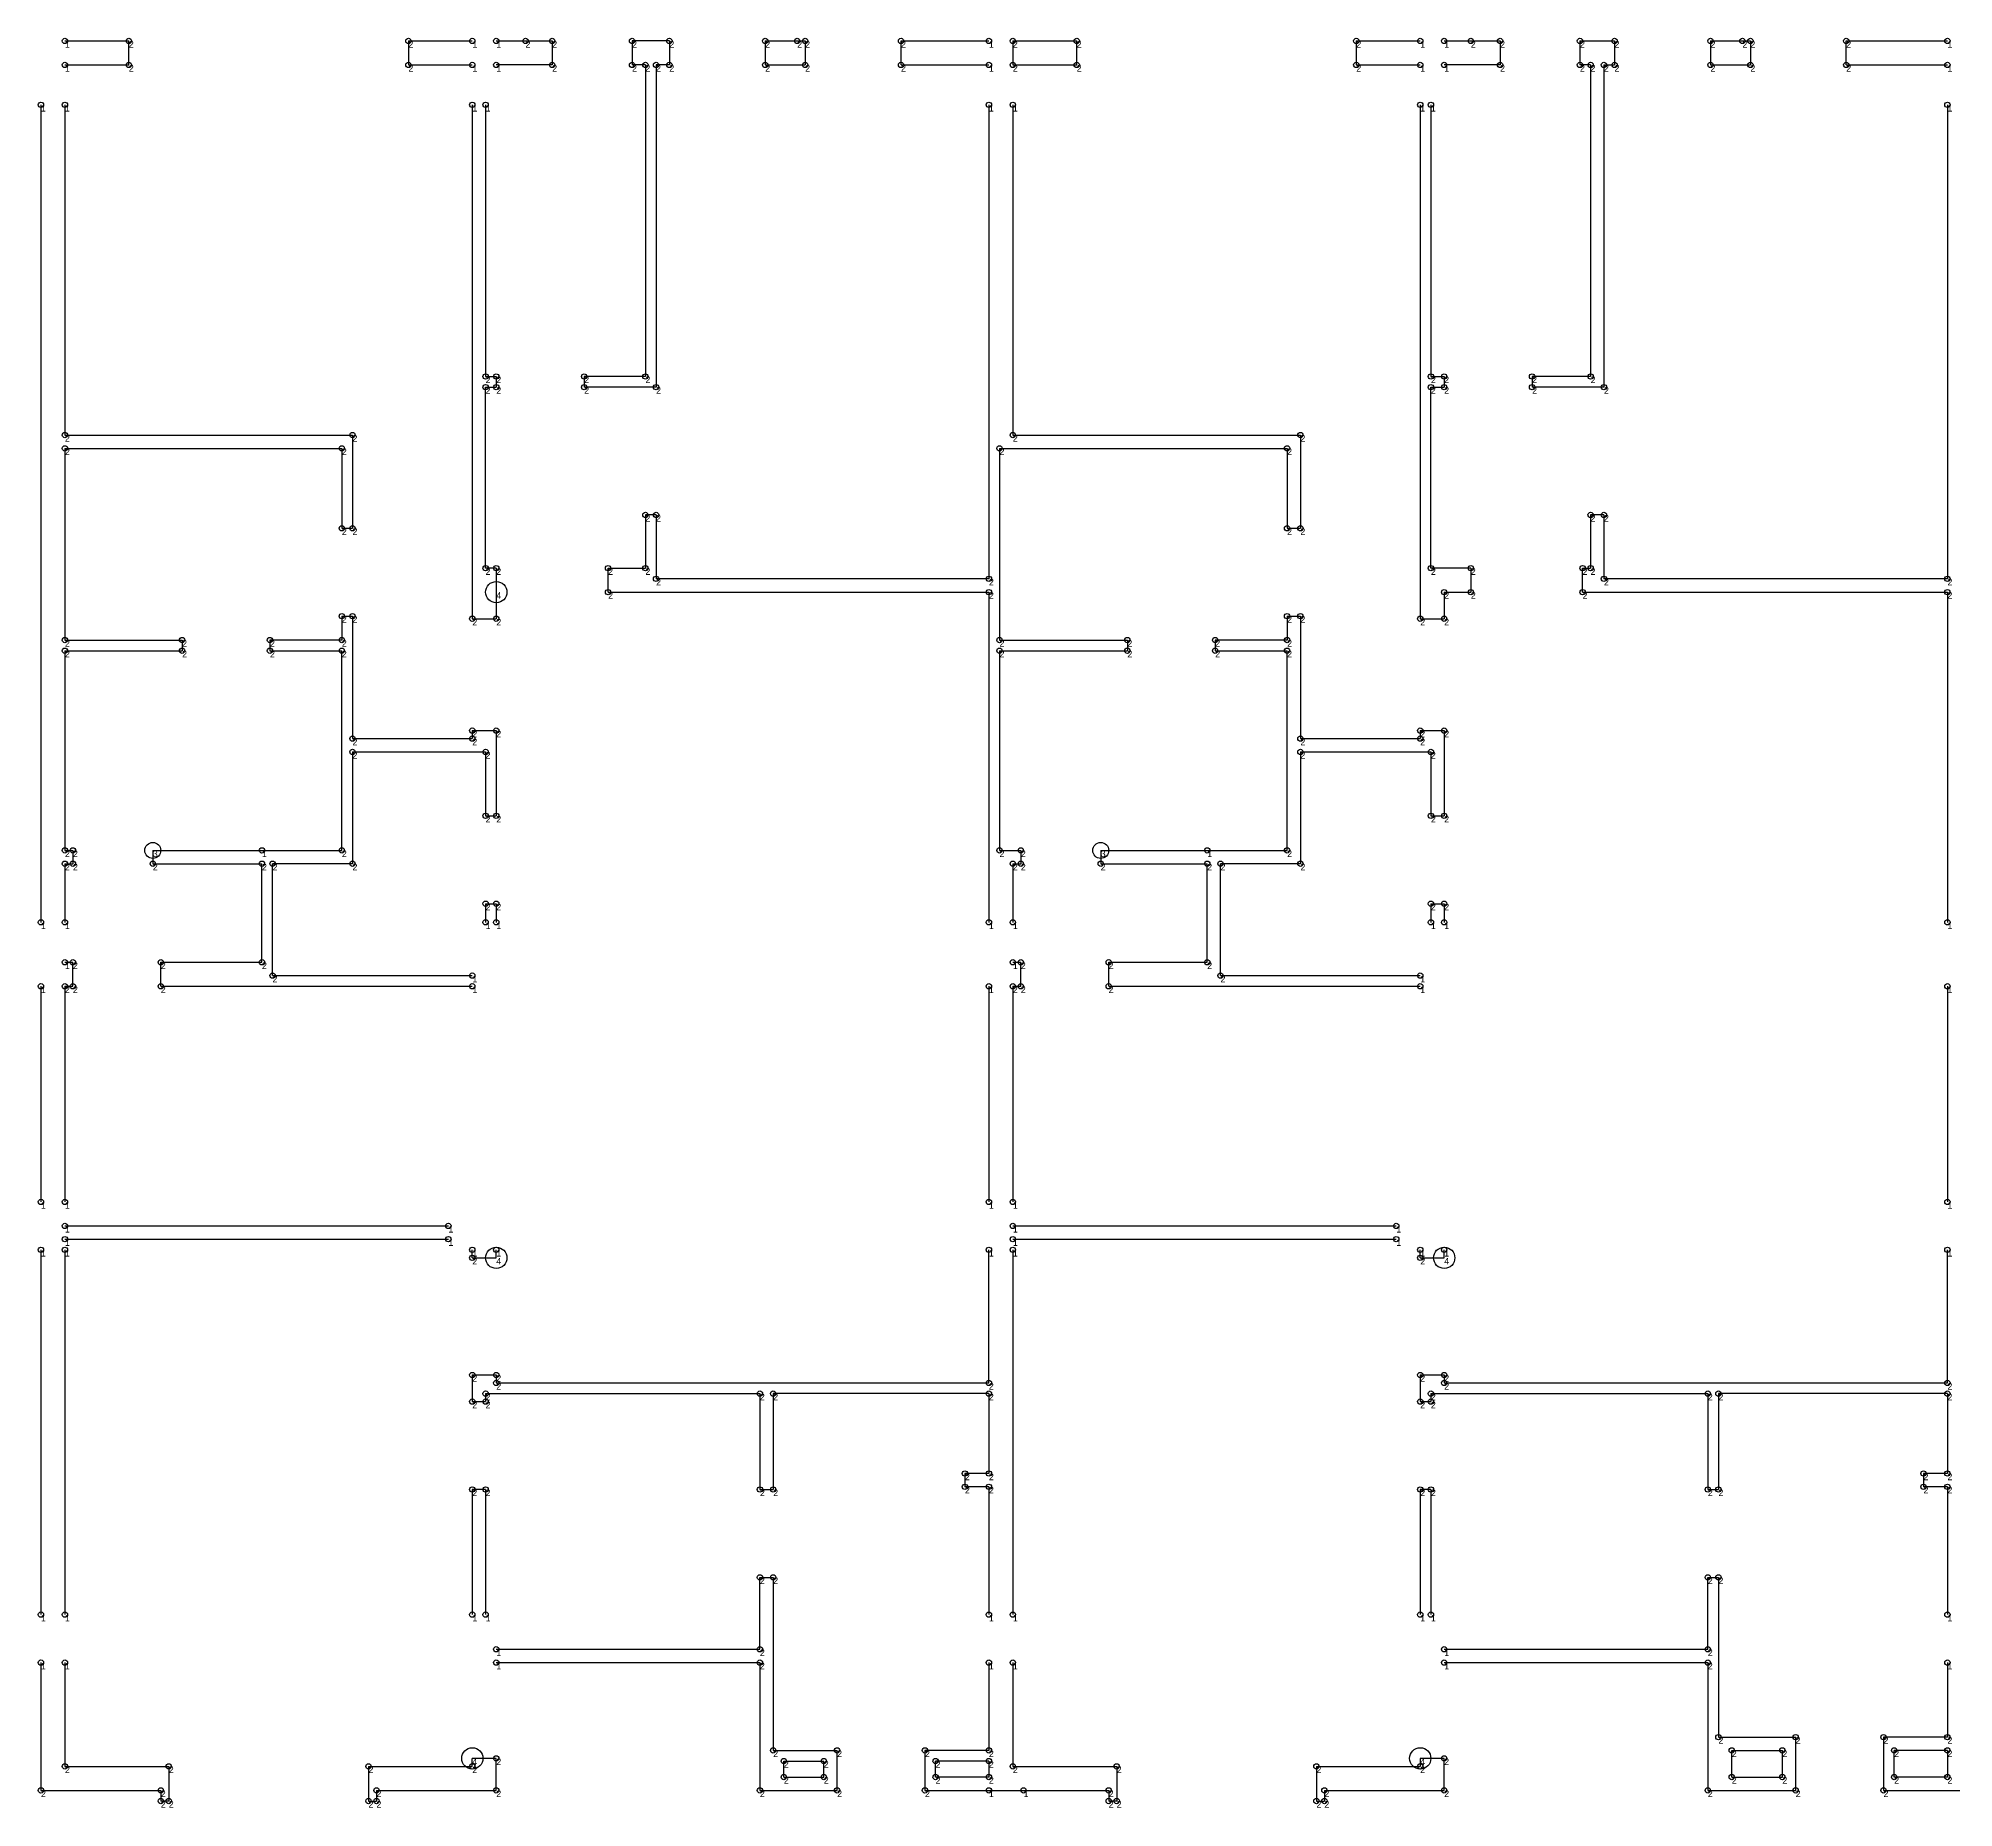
# Model space of a CAD drawing. Header units: metres. Extents: x 233 to 1676, y 438 to 1102.
# Drawn here: x 233 to 952, y 438 to 1102 of the extents above; entities that cross this region are included whole.
import ezdxf

# ---------------------------------------------------------------- set-up
doc = ezdxf.new("R2010")
doc.units = ezdxf.units.M

msp = doc.modelspace()

# ---------------------------------------------------------------- linework, layer by layer
for p, q in [((243, 1101), (267, 1101)), ((267, 1092), (267, 1101)), ((372, 1101), (396, 1101)), ((372, 1101), (372, 1092)), ((405, 1101), (426, 1101)), ((416, 1101), (416, 1101)), ((426, 1101), (426, 1092)), ((470, 1101), (456, 1101)), ((456, 1101), (456, 1092)), ((470, 1101), (470, 1092)), ((506, 1101), (506, 1092)), ((506, 1101), (521, 1101)), ((518, 1101), (518, 1101)), ((521, 1101), (521, 1092)), ((557, 1092), (557, 1101)), ((557, 1101), (590, 1101)), ((599, 1101), (599, 1092)), ((599, 1101), (623, 1101)), ((623, 1092), (623, 1101)), ((728, 1101), (752, 1101)), ((728, 1101), (728, 1092)), ((761, 1101), (782, 1101)), ((771, 1101), (771, 1101)), ((782, 1101), (782, 1092)), ((812, 1101), (812, 1092)), ((812, 1101), (825, 1101)), ((825, 1101), (825, 1092)), ((861, 1101), (861, 1092)), ((861, 1101), (876, 1101)), ((873, 1101), (873, 1101)), ((876, 1101), (876, 1092)), ((912, 1092), (912, 1101)), ((912, 1101), (950, 1101)), ((243, 1092), (267, 1092)), ((372, 1092), (396, 1092)), ((426, 1092), (405, 1092)), ((461, 1092), (456, 1092)), ((461, 1092), (461, 975)), ((470, 1092), (465, 1092)), ((465, 1092), (465, 971)), ((506, 1092), (521, 1092)), ((557, 1092), (590, 1092)), ((599, 1092), (623, 1092)), ((728, 1092), (752, 1092)), ((782, 1092), (761, 1092)), ((816, 1092), (812, 1092)), ((816, 1092), (816, 975)), ((821, 1092), (821, 971)), ((821, 1092), (825, 1092)), ((861, 1092), (876, 1092)), ((912, 1092), (950, 1092)), ((234, 1077), (234, 770)), ((243, 1077), (243, 953)), ((396, 1077), (396, 884)), ((401, 1077), (401, 975)), ((590, 1077), (590, 899)), ((599, 1077), (599, 953)), ((752, 1077), (752, 884)), ((756, 1077), (756, 975)), ((950, 1077), (950, 899)), ((401, 975), (405, 975)), ((405, 975), (405, 971)), ((461, 975), (438, 975)), ((438, 975), (438, 971)), ((756, 975), (761, 975)), ((761, 975), (761, 971)), ((816, 975), (794, 975)), ((794, 975), (794, 971)), ((401, 903), (401, 971)), ((401, 971), (405, 971)), ((465, 971), (438, 971)), ((756, 903), (756, 971)), ((756, 971), (761, 971)), ((821, 971), (794, 971)), ((243, 953), (351, 953)), ((351, 953), (351, 918)), ((599, 953), (707, 953)), ((707, 953), (707, 918)), ((243, 948), (243, 876)), ((243, 948), (347, 948)), ((347, 948), (347, 918)), ((594, 948), (594, 876)), ((594, 948), (702, 948)), ((702, 948), (702, 918)), ((465, 923), (461, 923)), ((461, 923), (461, 903)), ((465, 923), (465, 899)), ((821, 923), (816, 923)), ((816, 923), (816, 903)), ((821, 923), (821, 899)), ((347, 918), (351, 918)), ((702, 918), (707, 918)), ((405, 903), (401, 903)), ((405, 903), (405, 894)), ((447, 894), (447, 903)), ((447, 903), (461, 903)), ((771, 903), (756, 903)), ((771, 903), (771, 894)), ((813, 894), (813, 903)), ((813, 903), (816, 903)), ((405, 894), (405, 894)), ((405, 894), (405, 884)), ((447, 894), (590, 894)), ((590, 899), (465, 899)), ((590, 894), (590, 770)), ((761, 894), (771, 894)), ((761, 894), (761, 884)), ((813, 894), (950, 894)), ((950, 899), (821, 899)), ((950, 894), (950, 770)), ((347, 885), (347, 876)), ((347, 885), (351, 885)), ((351, 885), (351, 839)), ((702, 885), (702, 876)), ((702, 885), (707, 885)), ((707, 885), (707, 839)), ((396, 884), (405, 884)), ((752, 884), (761, 884)), ((243, 876), (287, 876)), ((243, 872), (287, 872)), ((243, 872), (243, 797)), ((287, 876), (287, 872)), ((347, 876), (320, 876)), ((320, 876), (320, 872)), ((320, 872), (347, 872)), ((347, 797), (347, 872)), ((594, 876), (642, 876)), ((594, 872), (642, 872)), ((594, 872), (594, 797)), ((642, 876), (642, 872)), ((702, 876), (675, 876)), ((675, 876), (675, 872)), ((675, 872), (702, 872)), ((702, 797), (702, 872)), ((396, 842), (396, 839)), ((396, 842), (405, 842)), ((405, 842), (405, 810)), ((752, 842), (752, 839)), ((752, 842), (761, 842)), ((761, 842), (761, 810)), ((351, 839), (396, 839)), ((707, 839), (752, 839)), ((351, 834), (351, 792)), ((351, 834), (401, 834)), ((401, 834), (401, 810)), ((707, 834), (707, 792)), ((707, 834), (756, 834)), ((756, 834), (756, 810)), ((401, 810), (405, 810)), ((756, 810), (761, 810)), ((243, 797), (246, 797)), ((243, 792), (246, 792)), ((243, 792), (243, 770)), ((246, 797), (246, 792)), ((276, 797), (347, 797)), ((276, 797), (317, 797)), ((276, 797), (276, 792)), ((276, 792), (317, 792)), ((317, 755), (317, 792)), ((351, 792), (321, 792)), ((321, 750), (321, 792)), ((594, 797), (602, 797)), ((599, 792), (602, 792)), ((599, 792), (599, 770)), ((602, 797), (602, 792)), ((632, 797), (702, 797)), ((632, 797), (672, 797)), ((632, 797), (632, 792)), ((632, 792), (672, 792)), ((672, 755), (672, 792)), ((707, 792), (677, 792)), ((677, 750), (677, 792)), ((401, 777), (401, 770)), ((401, 777), (405, 777)), ((405, 777), (405, 770)), ((756, 777), (756, 770)), ((756, 777), (761, 777)), ((761, 777), (761, 770)), ((243, 755), (246, 755)), ((246, 746), (246, 755)), ((279, 746), (279, 755)), ((279, 755), (317, 755)), ((321, 750), (396, 750)), ((599, 755), (602, 755)), ((602, 746), (602, 755)), ((635, 746), (635, 755)), ((635, 755), (672, 755)), ((677, 750), (752, 750)), ((234, 746), (234, 665)), ((243, 746), (243, 665)), ((243, 746), (246, 746)), ((279, 746), (396, 746)), ((590, 746), (590, 665)), ((599, 746), (599, 665)), ((599, 746), (602, 746)), ((635, 746), (752, 746)), ((950, 746), (950, 665)), ((243, 656), (387, 656)), ((599, 656), (743, 656)), ((243, 651), (387, 651)), ((599, 651), (743, 651)), ((234, 647), (234, 510)), ((243, 647), (243, 510)), ((396, 644), (396, 647)), ((396, 644), (405, 644)), ((405, 644), (405, 647)), ((405, 644), (405, 644)), ((590, 597), (590, 647)), ((599, 647), (599, 510)), ((752, 644), (752, 647)), ((752, 644), (761, 644)), ((761, 644), (761, 647)), ((761, 644), (761, 644)), ((950, 597), (950, 647)), ((396, 600), (396, 590)), ((396, 600), (405, 600)), ((405, 600), (405, 597)), ((752, 600), (752, 590)), ((752, 600), (761, 600)), ((761, 600), (761, 597)), ((396, 590), (401, 590)), ((401, 593), (504, 593)), ((401, 593), (401, 590)), ((405, 597), (590, 597)), ((504, 593), (504, 557)), ((590, 593), (509, 593)), ((509, 593), (509, 557)), ((590, 593), (590, 563)), ((752, 590), (756, 590)), ((756, 593), (860, 593)), ((756, 593), (756, 590)), ((761, 597), (950, 597)), ((860, 593), (860, 557)), ((950, 593), (864, 593)), ((864, 593), (864, 557)), ((950, 593), (950, 563)), ((590, 563), (581, 563)), ((581, 563), (581, 558)), ((950, 563), (941, 563)), ((941, 563), (941, 558)), ((401, 557), (396, 557)), ((396, 557), (396, 510)), ((401, 557), (401, 510)), ((504, 557), (509, 557)), ((590, 558), (581, 558)), ((590, 558), (590, 510)), ((756, 557), (752, 557)), ((752, 557), (752, 510)), ((756, 557), (756, 510)), ((860, 557), (864, 557)), ((950, 558), (941, 558)), ((950, 558), (950, 510)), ((504, 497), (504, 524)), ((504, 524), (509, 524)), ((509, 524), (509, 459)), ((860, 497), (860, 524)), ((860, 524), (864, 524)), ((864, 524), (864, 464)), ((405, 497), (504, 497)), ((761, 497), (860, 497)), ((234, 492), (234, 444)), ((243, 492), (243, 453)), ((405, 492), (504, 492)), ((504, 492), (504, 444)), ((590, 492), (590, 459)), ((599, 492), (599, 453)), ((761, 492), (860, 492)), ((860, 492), (860, 444)), ((950, 492), (950, 464)), ((864, 464), (893, 464)), ((893, 444), (893, 464)), ((950, 464), (926, 464)), ((926, 464), (926, 444)), ((405, 456), (396, 456)), ((396, 453), (396, 456)), ((396, 456), (396, 456)), ((405, 444), (405, 456)), ((509, 459), (533, 459)), ((513, 449), (513, 455)), ((513, 455), (528, 455)), ((528, 449), (528, 455)), ((533, 444), (533, 459)), ((590, 459), (566, 459)), ((566, 459), (566, 444)), ((590, 455), (570, 455)), ((570, 449), (570, 455)), ((590, 455), (590, 449)), ((761, 456), (752, 456)), ((752, 456), (752, 456)), ((752, 456), (752, 453)), ((761, 444), (761, 456)), ((869, 449), (869, 459)), ((869, 459), (888, 459)), ((888, 449), (888, 459)), ((950, 459), (930, 459)), ((930, 449), (930, 459)), ((950, 459), (950, 449)), ((243, 453), (282, 453)), ((282, 453), (282, 440)), ((357, 453), (396, 453)), ((357, 453), (357, 440)), ((513, 449), (528, 449)), ((590, 449), (570, 449)), ((599, 453), (638, 453)), ((638, 453), (638, 440)), ((713, 453), (752, 453)), ((713, 453), (713, 440)), ((869, 449), (888, 449)), ((950, 449), (930, 449)), ((234, 444), (279, 444)), ((279, 444), (279, 440)), ((282, 440), (279, 440)), ((357, 440), (360, 440)), ((360, 444), (405, 444)), ((360, 444), (360, 440)), ((504, 444), (533, 444)), ((566, 444), (603, 444)), ((590, 444), (635, 444)), ((635, 444), (635, 440)), ((638, 440), (635, 440)), ((713, 440), (716, 440)), ((716, 444), (761, 444)), ((716, 444), (716, 440)), ((860, 444), (893, 444)), ((926, 444), (995, 444))]:
    msp.add_line(p, q)
at = {"layer": 'debug', "color": 1}
for centre in [(243, 1101), (396, 1101), (405, 1101), (590, 1101), (752, 1101), (761, 1101), (950, 1101), (243, 1092), (396, 1092), (405, 1092), (590, 1092), (752, 1092), (761, 1092), (950, 1092), (234, 1077), (243, 1077), (396, 1077), (401, 1077), (590, 1077), (599, 1077), (752, 1077), (756, 1077), (950, 1077), (317, 797), (672, 797), (234, 770), (243, 770), (401, 770), (405, 770), (590, 770), (599, 770), (756, 770), (761, 770), (950, 770), (243, 755), (599, 755), (396, 750), (752, 750), (234, 746), (396, 746), (590, 746), (752, 746), (950, 746), (234, 665), (243, 665), (590, 665), (599, 665), (950, 665), (243, 656), (387, 656), (599, 656), (743, 656), (234, 647), (243, 651), (243, 647), (387, 651), (396, 647), (405, 647), (590, 647), (599, 651), (599, 647), (743, 651), (752, 647), (761, 647), (950, 647), (234, 510), (243, 510), (396, 510), (401, 510), (590, 510), (599, 510), (752, 510), (756, 510), (950, 510), (405, 497), (761, 497), (234, 492), (243, 492), (405, 492), (590, 492), (599, 492), (761, 492), (950, 492), (590, 444), (603, 444)]:
    msp.add_circle(centre, 1, dxfattribs=at)
at = {"layer": 'debug', "color": 5}
for centre in [(267, 1101), (372, 1101), (416, 1101), (426, 1101), (456, 1101), (470, 1101), (506, 1101), (518, 1101), (521, 1101), (557, 1101), (599, 1101), (623, 1101), (728, 1101), (771, 1101), (782, 1101), (812, 1101), (825, 1101), (861, 1101), (873, 1101), (876, 1101), (912, 1101), (267, 1092), (372, 1092), (426, 1092), (456, 1092), (461, 1092), (465, 1092), (470, 1092), (506, 1092), (521, 1092), (557, 1092), (599, 1092), (623, 1092), (728, 1092), (782, 1092), (812, 1092), (816, 1092), (821, 1092), (825, 1092), (861, 1092), (876, 1092), (912, 1092), (401, 975), (401, 971), (405, 975), (405, 971), (438, 975), (438, 971), (461, 975), (465, 971), (756, 975), (756, 971), (761, 975), (761, 971), (794, 975), (794, 971), (816, 975), (821, 971), (243, 953), (351, 953), (599, 953), (707, 953), (243, 948), (347, 948), (594, 948), (702, 948), (461, 923), (465, 923), (816, 923), (821, 923), (347, 918), (351, 918), (702, 918), (707, 918), (401, 903), (405, 903), (447, 903), (461, 903), (465, 899), (590, 899), (756, 903), (771, 903), (813, 903), (816, 903), (821, 899), (950, 899), (447, 894), (590, 894), (761, 894), (771, 894), (813, 894), (950, 894), (347, 885), (351, 885), (396, 884), (405, 884), (702, 885), (707, 885), (752, 884), (761, 884), (243, 876), (243, 872), (287, 876), (287, 872), (320, 876), (320, 872), (347, 876), (347, 872), (594, 876), (594, 872), (642, 876), (642, 872), (675, 876), (675, 872), (702, 876), (702, 872), (396, 842), (405, 842), (752, 842), (761, 842), (351, 839), (351, 834), (396, 839), (401, 834), (707, 839), (707, 834), (752, 839), (756, 834), (401, 810), (405, 810), (756, 810), (761, 810), (243, 797), (243, 792), (246, 797), (246, 792), (276, 792), (317, 792), (321, 792), (347, 797), (351, 792), (594, 797), (599, 792), (602, 797), (602, 792), (632, 792), (672, 792), (677, 792), (702, 797), (707, 792), (401, 777), (405, 777), (756, 777), (761, 777), (246, 755), (279, 755), (317, 755), (602, 755), (635, 755), (672, 755), (321, 750), (677, 750), (243, 746), (246, 746), (279, 746), (599, 746), (602, 746), (635, 746), (396, 644), (752, 644), (396, 600), (405, 600), (405, 597), (590, 597), (752, 600), (761, 600), (761, 597), (950, 597), (396, 590), (401, 593), (401, 590), (504, 593), (509, 593), (590, 593), (752, 590), (756, 593), (756, 590), (860, 593), (864, 593), (950, 593), (581, 563), (590, 563), (941, 563), (950, 563), (396, 557), (401, 557), (504, 557), (509, 557), (581, 558), (590, 558), (752, 557), (756, 557), (860, 557), (864, 557), (941, 558), (950, 558), (504, 524), (509, 524), (860, 524), (864, 524), (504, 497), (860, 497), (504, 492), (860, 492), (864, 464), (893, 464), (926, 464), (950, 464), (243, 453), (282, 453), (357, 453), (396, 453), (405, 456), (509, 459), (513, 455), (528, 455), (533, 459), (566, 459), (570, 455), (590, 459), (590, 455), (599, 453), (638, 453), (713, 453), (752, 453), (761, 456), (869, 459), (888, 459), (930, 459), (950, 459), (513, 449), (528, 449), (570, 449), (590, 449), (869, 449), (888, 449), (930, 449), (950, 449), (234, 444), (279, 444), (279, 440), (282, 440), (357, 440), (360, 444), (360, 440), (405, 444), (504, 444), (533, 444), (566, 444), (635, 444), (635, 440), (638, 440), (713, 440), (716, 444), (716, 440), (761, 444), (860, 444), (893, 444), (926, 444)]:
    msp.add_circle(centre, 1, dxfattribs=at)
at = {"layer": 'debug', "color": 4}
for centre in [(405, 894), (405, 644), (761, 644), (396, 456), (752, 456)]:
    msp.add_circle(centre, 4, dxfattribs=at)
at = {"layer": 'debug', "color": 3}
for centre in [(276, 797), (632, 797)]:
    msp.add_circle(centre, 3, dxfattribs=at)

# ---------------------------------------------------------------- texts
at = {"layer": 'debug', "char_height": 2.5, "attachment_point": 1}
for s, insert in [('1', (243, 1101)), ('2', (267, 1101)), ('2', (372, 1101)), ('1', (396, 1101)), ('1', (405, 1101)), ('2', (416, 1101)), ('2', (426, 1101)), ('2', (456, 1101)), ('2', (470, 1101)), ('2', (506, 1101)), ('2', (518, 1101)), ('2', (521, 1101)), ('2', (557, 1101)), ('1', (590, 1101)), ('2', (599, 1101)), ('2', (623, 1101)), ('2', (728, 1101)), ('1', (752, 1101)), ('1', (761, 1101)), ('2', (771, 1101)), ('2', (782, 1101)), ('2', (812, 1101)), ('2', (825, 1101)), ('2', (861, 1101)), ('2', (873, 1101)), ('2', (876, 1101)), ('2', (912, 1101)), ('1', (950, 1101)), ('1', (243, 1092)), ('2', (267, 1092)), ('2', (372, 1092)), ('1', (396, 1092)), ('1', (405, 1092)), ('2', (426, 1092)), ('2', (456, 1092)), ('2', (461, 1092)), ('2', (465, 1092)), ('2', (470, 1092)), ('2', (506, 1092)), ('2', (521, 1092)), ('2', (557, 1092)), ('1', (590, 1092)), ('2', (599, 1092)), ('2', (623, 1092)), ('2', (728, 1092)), ('1', (752, 1092)), ('1', (761, 1092)), ('2', (782, 1092)), ('2', (812, 1092)), ('2', (816, 1092)), ('2', (821, 1092)), ('2', (825, 1092)), ('2', (861, 1092)), ('2', (876, 1092)), ('2', (912, 1092)), ('1', (950, 1092)), ('1', (234, 1077)), ('1', (243, 1077)), ('1', (396, 1077)), ('1', (401, 1077)), ('1', (590, 1077)), ('1', (599, 1077)), ('1', (752, 1077)), ('1', (756, 1077)), ('1', (950, 1077)), ('2', (401, 975)), ('2', (405, 975)), ('2', (438, 975)), ('2', (461, 975)), ('2', (756, 975)), ('2', (761, 975)), ('2', (794, 975)), ('2', (816, 975)), ('2', (401, 971)), ('2', (405, 971)), ('2', (438, 971)), ('2', (465, 971)), ('2', (756, 971)), ('2', (761, 971)), ('2', (794, 971)), ('2', (821, 971)), ('2', (243, 953)), ('2', (351, 953)), ('2', (599, 953)), ('2', (707, 953)), ('2', (243, 948)), ('2', (347, 948)), ('2', (594, 948)), ('2', (702, 948)), ('2', (461, 923)), ('2', (465, 923)), ('2', (816, 923)), ('2', (821, 923)), ('2', (347, 918)), ('2', (351, 918)), ('2', (702, 918)), ('2', (707, 918)), ('2', (401, 903)), ('2', (405, 903)), ('2', (447, 903)), ('2', (461, 903)), ('2', (756, 903)), ('2', (771, 903)), ('2', (813, 903)), ('2', (816, 903)), ('4', (405, 894)), ('2', (447, 894)), ('2', (465, 899)), ('2', (590, 899)), ('2', (590, 894)), ('2', (761, 894)), ('2', (771, 894)), ('2', (813, 894)), ('2', (821, 899)), ('2', (950, 899)), ('2', (950, 894)), ('2', (347, 885)), ('2', (351, 885)), ('2', (702, 885)), ('2', (707, 885)), ('2', (396, 884)), ('2', (405, 884)), ('2', (752, 884)), ('2', (761, 884)), ('2', (243, 876)), ('2', (243, 872)), ('2', (287, 876)), ('2', (287, 872)), ('2', (320, 876)), ('2', (320, 872)), ('2', (347, 876)), ('2', (347, 872)), ('2', (594, 876)), ('2', (594, 872)), ('2', (642, 876)), ('2', (642, 872)), ('2', (675, 876)), ('2', (675, 872)), ('2', (702, 876)), ('2', (702, 872)), ('2', (396, 842)), ('2', (405, 842)), ('2', (752, 842)), ('2', (761, 842)), ('2', (351, 839)), ('2', (396, 839)), ('2', (707, 839)), ('2', (752, 839)), ('2', (351, 834)), ('2', (401, 834)), ('2', (707, 834)), ('2', (756, 834)), ('2', (401, 810)), ('2', (405, 810)), ('2', (756, 810)), ('2', (761, 810)), ('2', (243, 797)), ('2', (243, 792)), ('2', (246, 797)), ('2', (246, 792)), ('3', (276, 797)), ('2', (276, 792)), ('2', (317, 792)), ('1', (317, 797)), ('2', (321, 792)), ('2', (347, 797)), ('2', (351, 792)), ('2', (594, 797)), ('2', (599, 792)), ('2', (602, 797)), ('2', (602, 792)), ('3', (632, 797)), ('2', (632, 792)), ('2', (672, 792)), ('1', (672, 797)), ('2', (677, 792)), ('2', (702, 797)), ('2', (707, 792)), ('2', (401, 777)), ('2', (405, 777)), ('2', (756, 777)), ('2', (761, 777)), ('1', (234, 770)), ('1', (243, 770)), ('1', (401, 770)), ('1', (405, 770)), ('1', (590, 770)), ('1', (599, 770)), ('1', (756, 770)), ('1', (761, 770)), ('1', (950, 770)), ('1', (243, 755)), ('2', (246, 755)), ('2', (279, 755)), ('2', (317, 755)), ('2', (321, 750)), ('1', (396, 750)), ('1', (599, 755)), ('2', (602, 755)), ('2', (635, 755)), ('2', (672, 755)), ('2', (677, 750)), ('1', (752, 750)), ('1', (234, 746)), ('2', (243, 746)), ('2', (246, 746)), ('2', (279, 746)), ('1', (396, 746)), ('1', (590, 746)), ('2', (599, 746)), ('2', (602, 746)), ('2', (635, 746)), ('1', (752, 746)), ('1', (950, 746)), ('1', (234, 665)), ('1', (243, 665)), ('1', (590, 665)), ('1', (599, 665)), ('1', (950, 665)), ('1', (243, 656)), ('1', (387, 656)), ('1', (599, 656)), ('1', (743, 656)), ('1', (243, 651)), ('1', (387, 651)), ('1', (599, 651)), ('1', (743, 651)), ('1', (234, 647)), ('1', (243, 647)), ('2', (396, 644)), ('1', (396, 647)), ('4', (405, 644)), ('1', (405, 647)), ('1', (590, 647)), ('1', (599, 647)), ('2', (752, 644)), ('1', (752, 647)), ('4', (761, 644)), ('1', (761, 647)), ('1', (950, 647)), ('2', (396, 600)), ('2', (405, 600)), ('2', (752, 600)), ('2', (761, 600)), ('2', (396, 590)), ('2', (401, 593)), ('2', (401, 590)), ('2', (405, 597)), ('2', (504, 593)), ('2', (509, 593)), ('2', (590, 597)), ('2', (590, 593)), ('2', (752, 590)), ('2', (756, 593)), ('2', (756, 590)), ('2', (761, 597)), ('2', (860, 593)), ('2', (864, 593)), ('2', (950, 597)), ('2', (950, 593)), ('2', (581, 563)), ('2', (590, 563)), ('2', (941, 563)), ('2', (950, 563)), ('2', (396, 557)), ('2', (401, 557)), ('2', (504, 557)), ('2', (509, 557)), ('2', (581, 558)), ('2', (590, 558)), ('2', (752, 557)), ('2', (756, 557)), ('2', (860, 557)), ('2', (864, 557)), ('2', (941, 558)), ('2', (950, 558)), ('2', (504, 524)), ('2', (509, 524)), ('2', (860, 524)), ('2', (864, 524)), ('1', (234, 510)), ('1', (243, 510)), ('1', (396, 510)), ('1', (401, 510)), ('1', (590, 510)), ('1', (599, 510)), ('1', (752, 510)), ('1', (756, 510)), ('1', (950, 510)), ('1', (405, 497)), ('2', (504, 497)), ('1', (761, 497)), ('2', (860, 497)), ('1', (234, 492)), ('1', (243, 492)), ('1', (405, 492)), ('2', (504, 492)), ('1', (590, 492)), ('1', (599, 492)), ('1', (761, 492)), ('2', (860, 492)), ('1', (950, 492)), ('2', (864, 464)), ('2', (893, 464)), ('2', (926, 464)), ('2', (950, 464)), ('4', (396, 456)), ('2', (405, 456)), ('2', (509, 459)), ('2', (513, 455)), ('2', (528, 455)), ('2', (533, 459)), ('2', (566, 459)), ('2', (570, 455)), ('2', (590, 459)), ('2', (590, 455)), ('4', (752, 456)), ('2', (761, 456)), ('2', (869, 459)), ('2', (888, 459)), ('2', (930, 459)), ('2', (950, 459)), ('2', (243, 453)), ('2', (282, 453)), ('2', (357, 453)), ('2', (396, 453)), ('2', (513, 449)), ('2', (528, 449)), ('2', (570, 449)), ('2', (590, 449)), ('2', (599, 453)), ('2', (638, 453)), ('2', (713, 453)), ('2', (752, 453)), ('2', (869, 449)), ('2', (888, 449)), ('2', (930, 449)), ('2', (950, 449)), ('2', (234, 444)), ('2', (279, 444)), ('2', (279, 440)), ('2', (282, 440)), ('2', (357, 440)), ('2', (360, 444)), ('2', (360, 440)), ('2', (405, 444)), ('2', (504, 444)), ('2', (533, 444)), ('2', (566, 444)), ('1', (590, 444)), ('1', (603, 444)), ('2', (635, 444)), ('2', (635, 440)), ('2', (638, 440)), ('2', (713, 440)), ('2', (716, 444)), ('2', (716, 440)), ('2', (761, 444)), ('2', (860, 444)), ('2', (893, 444)), ('2', (926, 444))]:
    msp.add_mtext(s, dxfattribs=dict(at, insert=insert))

doc.saveas('drawing.dxf')
